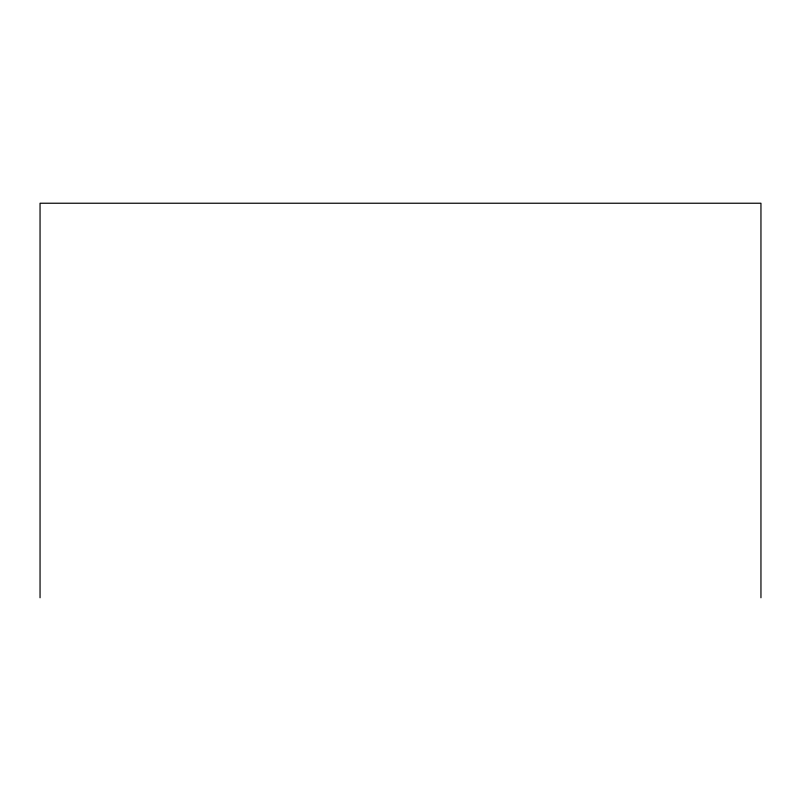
<?xml version="1.0" encoding="UTF-8"?>
<svg xmlns="http://www.w3.org/2000/svg" width="801" height="801" viewBox="0 0 801 801"><rect width="100%" height="100%" fill="white"/><g stroke="black" fill="none" stroke-linecap="round" stroke-linejoin="round"><path stroke-width="1.2" d="M760.95 597.766L760.95 203.234L40.05 203.234L40.05 597.766"/></g></svg>
